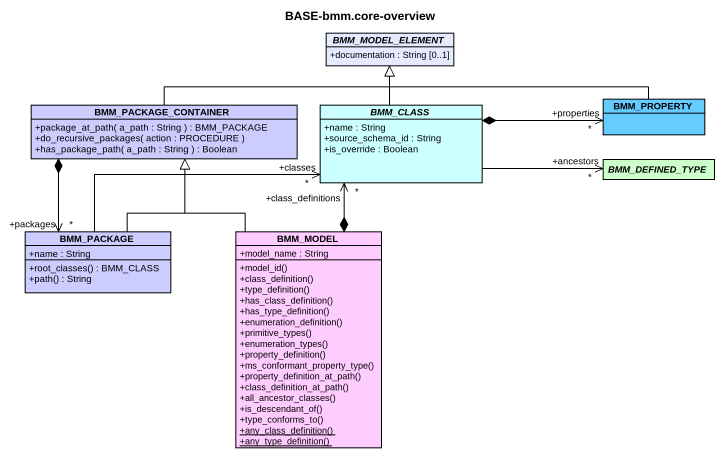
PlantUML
@startuml
title BASE-bmm.core-overview
hide circle
hide empty members
skinparam classAttributeIconSize 0
abstract class BMM_MODEL_ELEMENT #E5EAFF {
  +documentation : String [0..1]
}
class BMM_PACKAGE_CONTAINER #CCCCFF {
  +package_at_path( a_path : String ) : BMM_PACKAGE
  +do_recursive_packages( action : PROCEDURE )
  +has_package_path( a_path : String ) : Boolean
}
abstract class BMM_CLASS #CCFFFF {
  +name : String
  +source_schema_id : String
  +is_override : Boolean
}
class BMM_PROPERTY #66CCFF
abstract class BMM_DEFINED_TYPE #CCFFCC
class BMM_PACKAGE #CCCCFF {
  +name : String
  +root_classes() : BMM_CLASS
  +path() : String
}
class BMM_MODEL #FFCCFF {
  +model_name : String
  +model_id()
  +class_definition()
  +type_definition()
  +has_class_definition()
  +has_type_definition()
  +enumeration_definition()
  +primitive_types()
  +enumeration_types()
  +property_definition()
  +ms_conformant_property_type()
  +property_definition_at_path()
  +class_definition_at_path()
  +all_ancestor_classes()
  +is_descendant_of()
  +type_conforms_to()
  {static} +any_class_definition()
  {static} +any_type_definition()
}
BMM_PACKAGE_CONTAINER -right-|> BMM_MODEL_ELEMENT
BMM_PACKAGE_CONTAINER *--> "+packages\n*" BMM_PACKAGE
BMM_CLASS -up-|> BMM_MODEL_ELEMENT
BMM_CLASS *-right-> "+properties\n*" BMM_PROPERTY
BMM_PROPERTY -left-|> BMM_MODEL_ELEMENT
BMM_DEFINED_TYPE "+ancestors\n*" <-left- BMM_CLASS
BMM_PACKAGE -up-|> BMM_PACKAGE_CONTAINER
BMM_PACKAGE -right-> "+classes\n*" BMM_CLASS
BMM_MODEL -up-|> BMM_PACKAGE_CONTAINER
BMM_MODEL *-up-> "+class_definitions\n*" BMM_CLASS
@enduml
